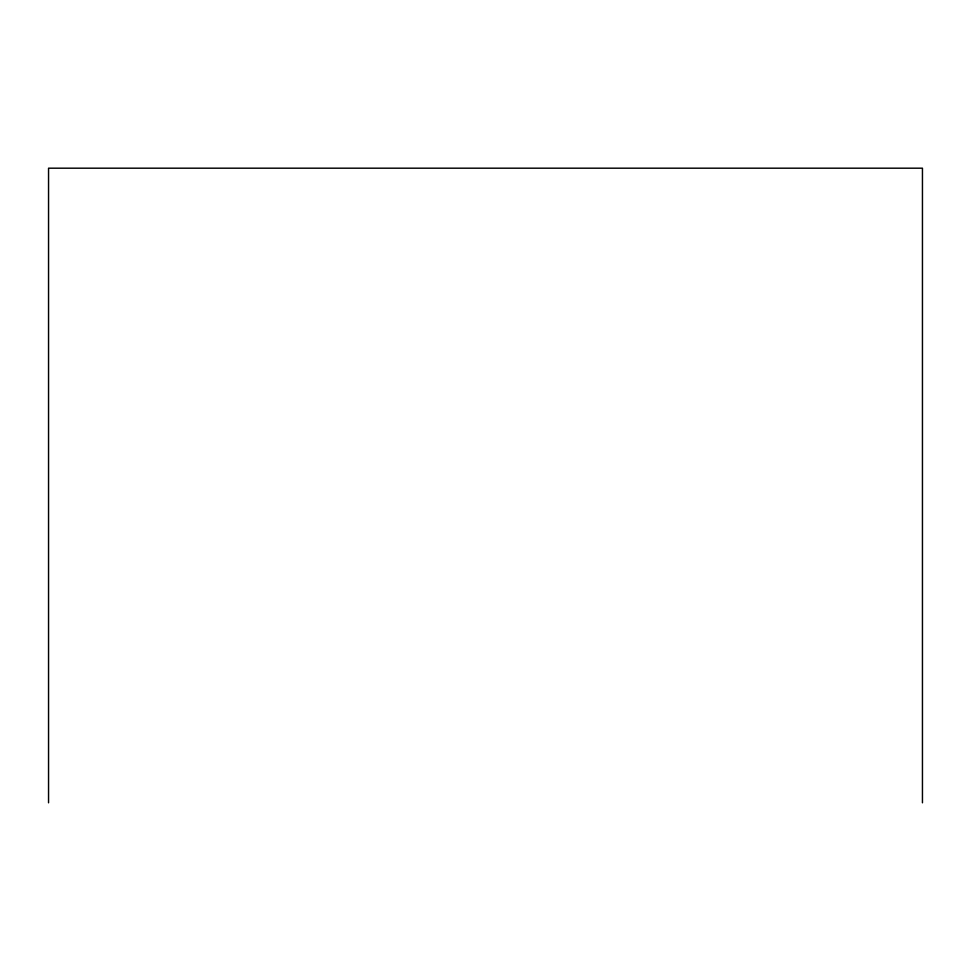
<?xml version="1.0" encoding="UTF-8"?>
<svg xmlns="http://www.w3.org/2000/svg" width="971" height="971" viewBox="0 0 971 971"><rect width="100%" height="100%" fill="white"/><g stroke="black" fill="none" stroke-linecap="round" stroke-linejoin="round"><path stroke-width="1.46" d="M922.45 802.811L922.45 168.189L48.55 168.189L48.55 802.811"/></g></svg>
